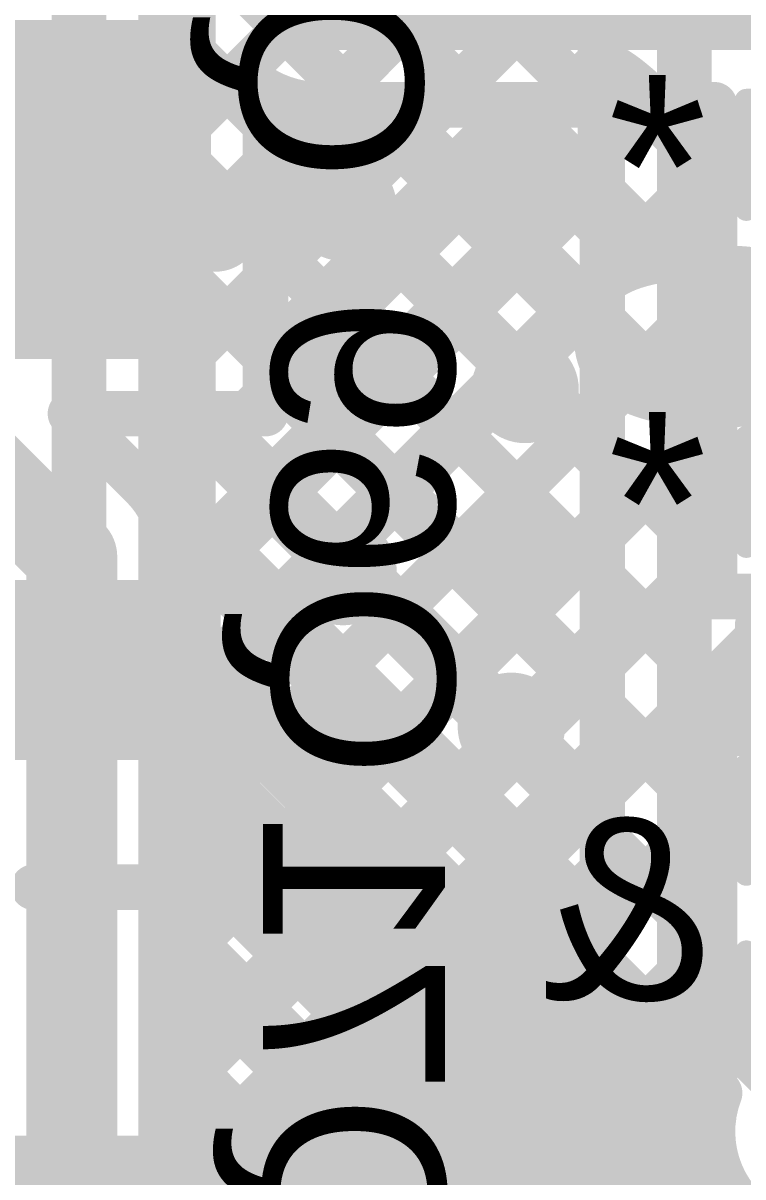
# Model space of a CAD drawing. Header units: millimetres. Extents: x -0.33 to 3.26, y -0.12 to 2.83.
# Drawn here: x 0.6867 to 0.8449, y 1.6651 to 1.9184 of the extents above; entities that cross this region are included whole.
import ezdxf

# ---------------------------------------------------------------- set-up
doc = ezdxf.new("R2010")
doc.units = ezdxf.units.MM
doc.header["$MEASUREMENT"] = 0
for name, color, linetype in [('BottomLayer', 5, 'Continuous'), ('BottomOverlay', 54, 'Continuous'), ('BottomPaste', 16, 'Continuous'), ('BottomSolder', 6, 'Continuous'), ('TopLayer', 1, 'Continuous'), ('TopOverlay', 2, 'Continuous'), ('ViaHoleLayer', 16, 'Continuous')]:
    doc.layers.add(name, color=color, linetype=linetype)
doc.styles.add('Arial', font='', dxfattribs={"height": 0.2})
doc.styles.get('Arial').set_extended_font_data('Arial')

# ---------------------------------------------------------------- blocks, each defined once
blk = doc.blocks.new('R__0402_B_110')
at = {"layer": 'BottomLayer'}
for points in [[(-0.0095, 0.0125), (-0.0095, -0.0125), (-0.0275, -0.0125), (-0.0275, 0.0125)], [(0.0275, 0.0125), (0.0275, -0.0125), (0.0095, -0.0125), (0.0095, 0.0125)]]:
    blk.add_hatch(color=5, dxfattribs=at).paths.add_polyline_path(points)
at = {"layer": 'BottomPaste'}
for points in [[(-0.0095, 0.0125), (-0.0095, -0.0125), (-0.0275, -0.0125), (-0.0275, 0.0125)], [(0.0275, 0.0125), (0.0275, -0.0125), (0.0095, -0.0125), (0.0095, 0.0125)]]:
    blk.add_hatch(color=16, dxfattribs=at).paths.add_polyline_path(points)
at = {"layer": 'BottomSolder'}
for points in [[(-0.0055, 0.0165), (-0.0055, -0.0165), (-0.0315, -0.0165), (-0.0315, 0.0165)], [(0.0315, 0.0165), (0.0315, -0.0165), (0.0055, -0.0165), (0.0055, 0.0165)]]:
    blk.add_hatch(color=6, dxfattribs=at).paths.add_polyline_path(points)
at = {"layer": 'BottomOverlay', "const_width": 0.005}
for points in [[(-0.0325, 0.0175), (-0.0325, -0.0175)], [(-0.0325, 0.0175), (-0.0085, 0.0175)], [(0.0085, 0.0175), (0.0325, 0.0175)], [(0.0325, 0.0175), (0.0325, -0.0175)], [(-0.0325, -0.0175), (-0.0085, -0.0175)], [(0.0085, -0.0175), (0.0325, -0.0175)]]:
    blk.add_lwpolyline(points, dxfattribs=at)
at = {"layer": 'BottomOverlay', "const_width": 0.0025}
for points in [[(-0.03375, 0.0175, 1), (-0.03125, 0.0175, 1)], [(-0.03375, 0.0175, 1), (-0.03125, 0.0175, 1)], [(-0.00975, 0.0175, 1), (-0.00725, 0.0175, 1)], [(0.00725, 0.0175, 1), (0.00975, 0.0175, 1)], [(0.03125, 0.0175, 1), (0.03375, 0.0175, 1)], [(0.03125, 0.0175, 1), (0.03375, 0.0175, 1)], [(-0.03375, -0.0175, 1), (-0.03125, -0.0175, 1)], [(-0.03375, -0.0175, 1), (-0.03125, -0.0175, 1)], [(-0.00975, -0.0175, 1), (-0.00725, -0.0175, 1)], [(0.00725, -0.0175, 1), (0.00975, -0.0175, 1)], [(0.03125, -0.0175, 1), (0.03375, -0.0175, 1)], [(0.03125, -0.0175, 1), (0.03375, -0.0175, 1)]]:
    blk.add_lwpolyline(points, format="xyb", close=True, dxfattribs=at)
blk = doc.blocks.new('R__0402_B_114')
at = {"layer": 'BottomLayer'}
for points in [[(-0.0095, 0.0125), (-0.0095, -0.0125), (-0.0275, -0.0125), (-0.0275, 0.0125)], [(0.0275, 0.0125), (0.0275, -0.0125), (0.0095, -0.0125), (0.0095, 0.0125)]]:
    blk.add_hatch(color=5, dxfattribs=at).paths.add_polyline_path(points)
at = {"layer": 'BottomPaste'}
for points in [[(-0.0095, 0.0125), (-0.0095, -0.0125), (-0.0275, -0.0125), (-0.0275, 0.0125)], [(0.0275, 0.0125), (0.0275, -0.0125), (0.0095, -0.0125), (0.0095, 0.0125)]]:
    blk.add_hatch(color=16, dxfattribs=at).paths.add_polyline_path(points)
at = {"layer": 'BottomSolder'}
for points in [[(-0.0055, 0.0165), (-0.0055, -0.0165), (-0.0315, -0.0165), (-0.0315, 0.0165)], [(0.0315, 0.0165), (0.0315, -0.0165), (0.0055, -0.0165), (0.0055, 0.0165)]]:
    blk.add_hatch(color=6, dxfattribs=at).paths.add_polyline_path(points)
at = {"layer": 'BottomOverlay', "const_width": 0.005}
for points in [[(-0.0325, 0.0175), (-0.0085, 0.0175)], [(-0.0325, 0.0175), (-0.0325, -0.0175)], [(0.0085, 0.0175), (0.0325, 0.0175)], [(0.0325, 0.0175), (0.0325, -0.0175)], [(-0.0325, -0.0175), (-0.0085, -0.0175)], [(0.0085, -0.0175), (0.0325, -0.0175)]]:
    blk.add_lwpolyline(points, dxfattribs=at)
at = {"layer": 'BottomOverlay', "const_width": 0.0025}
for points in [[(-0.03375, 0.0175, 1), (-0.03125, 0.0175, 1)], [(-0.03375, 0.0175, 1), (-0.03125, 0.0175, 1)], [(-0.00975, 0.0175, 1), (-0.00725, 0.0175, 1)], [(0.00725, 0.0175, 1), (0.00975, 0.0175, 1)], [(0.03125, 0.0175, 1), (0.03375, 0.0175, 1)], [(0.03125, 0.0175, 1), (0.03375, 0.0175, 1)], [(-0.03375, -0.0175, 1), (-0.03125, -0.0175, 1)], [(-0.03375, -0.0175, 1), (-0.03125, -0.0175, 1)], [(-0.00975, -0.0175, 1), (-0.00725, -0.0175, 1)], [(0.00725, -0.0175, 1), (0.00975, -0.0175, 1)], [(0.03125, -0.0175, 1), (0.03375, -0.0175, 1)], [(0.03125, -0.0175, 1), (0.03375, -0.0175, 1)]]:
    blk.add_lwpolyline(points, format="xyb", close=True, dxfattribs=at)
blk = doc.blocks.new('SOT23_3_B_150')
at = {"layer": 'BottomLayer'}
for points in [[(-0.02166, 0.02657), (-0.05316, 0.02657), (-0.05316, 0.05807), (-0.02166, 0.05807)], [(0.05314, 0.02657), (0.02165, 0.02657), (0.02165, 0.05807), (0.05314, 0.05807)], [(0.01574, -0.05807), (-0.01575, -0.05807), (-0.01575, -0.02657), (0.01574, -0.02657)]]:
    blk.add_hatch(color=5, dxfattribs=at).paths.add_polyline_path(points)
at = {"layer": 'BottomPaste'}
for points in [[(-0.02166, 0.02657), (-0.05316, 0.02657), (-0.05316, 0.05807), (-0.02166, 0.05807)], [(0.05314, 0.02657), (0.02165, 0.02657), (0.02165, 0.05807), (0.05314, 0.05807)], [(0.01574, -0.05807), (-0.01575, -0.05807), (-0.01575, -0.02657), (0.01574, -0.02657)]]:
    blk.add_hatch(color=16, dxfattribs=at).paths.add_polyline_path(points)
at = {"layer": 'BottomSolder'}
for points in [[(-0.01766, 0.02257), (-0.05716, 0.02257), (-0.05716, 0.06207), (-0.01766, 0.06207)], [(0.05714, 0.02257), (0.01765, 0.02257), (0.01765, 0.06207), (0.05714, 0.06207)], [(0.01974, -0.06207), (-0.01975, -0.06207), (-0.01975, -0.02257), (0.01974, -0.02257)]]:
    blk.add_hatch(color=6, dxfattribs=at).paths.add_polyline_path(points)
at = {"layer": 'BottomOverlay'}
for points, const_width in [([(-0.06409, 0.068, 1), (-0.07393, 0.068, 1)], 0.00984), ([(-0.07639, 0.068, 1), (-0.07147, 0.068, 1)], 0.00492), ([(-0.06655, 0.068, 1), (-0.06162, 0.068, 1)], 0.00492), ([(-0.01351, 0.032, 1), (-0.00851, 0.032, 1)], 0.005), ([(0.00849, 0.032, 1), (0.01349, 0.032, 1)], 0.005), ([(-0.06651, 0.03, 1), (-0.06151, 0.03, 1)], 0.005), ([(0.06149, 0.03, 1), (0.06649, 0.03, 1)], 0.005), ([(-0.06651, -0.032, 1), (-0.06151, -0.032, 1)], 0.005), ([(-0.06651, -0.032, 1), (-0.06151, -0.032, 1)], 0.005), ([(-0.03151, -0.032, 1), (-0.02651, -0.032, 1)], 0.005), ([(0.02649, -0.031, 1), (0.03149, -0.031, 1)], 0.005), ([(0.06149, -0.031, 1), (0.06649, -0.031, 1)], 0.005), ([(0.06149, -0.031, 1), (0.06649, -0.031, 1)], 0.005)]:
    blk.add_lwpolyline(points, format="xyb", close=True, dxfattribs=dict(at, const_width=const_width))
at = {"layer": 'BottomOverlay', "const_width": 0.01}
for points in [[(0.01099, 0.032), (-0.01101, 0.032)], [(-0.06401, 0.03), (-0.06401, -0.032)], [(0.06399, 0.03), (0.06399, -0.031)], [(-0.02901, -0.032), (-0.06401, -0.032)], [(0.06399, -0.031), (0.02899, -0.031)]]:
    blk.add_lwpolyline(points, dxfattribs=at)
blk = doc.blocks.new('SOT23_3_B_152')
at = {"layer": 'BottomLayer'}
for points in [[(-0.02166, 0.02657), (-0.05316, 0.02657), (-0.05316, 0.05807), (-0.02166, 0.05807)], [(0.05314, 0.02657), (0.02165, 0.02657), (0.02165, 0.05807), (0.05314, 0.05807)], [(0.01574, -0.05807), (-0.01575, -0.05807), (-0.01575, -0.02657), (0.01574, -0.02657)]]:
    blk.add_hatch(color=5, dxfattribs=at).paths.add_polyline_path(points)
at = {"layer": 'BottomPaste'}
for points in [[(-0.02166, 0.02657), (-0.05316, 0.02657), (-0.05316, 0.05807), (-0.02166, 0.05807)], [(0.05314, 0.02657), (0.02165, 0.02657), (0.02165, 0.05807), (0.05314, 0.05807)], [(0.01574, -0.05807), (-0.01575, -0.05807), (-0.01575, -0.02657), (0.01574, -0.02657)]]:
    blk.add_hatch(color=16, dxfattribs=at).paths.add_polyline_path(points)
at = {"layer": 'BottomSolder'}
for points in [[(-0.01766, 0.02257), (-0.05716, 0.02257), (-0.05716, 0.06207), (-0.01766, 0.06207)], [(0.05714, 0.02257), (0.01765, 0.02257), (0.01765, 0.06207), (0.05714, 0.06207)], [(0.01974, -0.06207), (-0.01975, -0.06207), (-0.01975, -0.02257), (0.01974, -0.02257)]]:
    blk.add_hatch(color=6, dxfattribs=at).paths.add_polyline_path(points)
at = {"layer": 'BottomOverlay'}
for points, const_width in [([(-0.06409, 0.068, 1), (-0.07393, 0.068, 1)], 0.00984), ([(-0.07639, 0.068, 1), (-0.07147, 0.068, 1)], 0.00492), ([(-0.06655, 0.068, 1), (-0.06162, 0.068, 1)], 0.00492), ([(-0.01351, 0.032, 1), (-0.00851, 0.032, 1)], 0.005), ([(0.00849, 0.032, 1), (0.01349, 0.032, 1)], 0.005), ([(-0.06651, 0.03, 1), (-0.06151, 0.03, 1)], 0.005), ([(0.06149, 0.03, 1), (0.06649, 0.03, 1)], 0.005), ([(-0.06651, -0.032, 1), (-0.06151, -0.032, 1)], 0.005), ([(-0.06651, -0.032, 1), (-0.06151, -0.032, 1)], 0.005), ([(-0.03151, -0.032, 1), (-0.02651, -0.032, 1)], 0.005), ([(0.02649, -0.031, 1), (0.03149, -0.031, 1)], 0.005), ([(0.06149, -0.031, 1), (0.06649, -0.031, 1)], 0.005), ([(0.06149, -0.031, 1), (0.06649, -0.031, 1)], 0.005)]:
    blk.add_lwpolyline(points, format="xyb", close=True, dxfattribs=dict(at, const_width=const_width))
at = {"layer": 'BottomOverlay', "const_width": 0.01}
for points in [[(0.01099, 0.032), (-0.01101, 0.032)], [(-0.06401, 0.03), (-0.06401, -0.032)], [(0.06399, 0.03), (0.06399, -0.031)], [(-0.02901, -0.032), (-0.06401, -0.032)], [(0.06399, -0.031), (0.02899, -0.031)]]:
    blk.add_lwpolyline(points, dxfattribs=at)
blk = doc.blocks.new('SOT23_3_B_154')
at = {"layer": 'BottomLayer'}
for points in [[(-0.02166, 0.02657), (-0.05316, 0.02657), (-0.05316, 0.05807), (-0.02166, 0.05807)], [(0.05314, 0.02657), (0.02165, 0.02657), (0.02165, 0.05807), (0.05314, 0.05807)], [(0.01574, -0.05807), (-0.01575, -0.05807), (-0.01575, -0.02657), (0.01574, -0.02657)]]:
    blk.add_hatch(color=5, dxfattribs=at).paths.add_polyline_path(points)
at = {"layer": 'BottomPaste'}
for points in [[(-0.02166, 0.02657), (-0.05316, 0.02657), (-0.05316, 0.05807), (-0.02166, 0.05807)], [(0.05314, 0.02657), (0.02165, 0.02657), (0.02165, 0.05807), (0.05314, 0.05807)], [(0.01574, -0.05807), (-0.01575, -0.05807), (-0.01575, -0.02657), (0.01574, -0.02657)]]:
    blk.add_hatch(color=16, dxfattribs=at).paths.add_polyline_path(points)
at = {"layer": 'BottomSolder'}
for points in [[(-0.01766, 0.02257), (-0.05716, 0.02257), (-0.05716, 0.06207), (-0.01766, 0.06207)], [(0.05714, 0.02257), (0.01765, 0.02257), (0.01765, 0.06207), (0.05714, 0.06207)], [(0.01974, -0.06207), (-0.01975, -0.06207), (-0.01975, -0.02257), (0.01974, -0.02257)]]:
    blk.add_hatch(color=6, dxfattribs=at).paths.add_polyline_path(points)
at = {"layer": 'BottomOverlay'}
for points, const_width in [([(-0.06409, 0.068, 1), (-0.07393, 0.068, 1)], 0.00984), ([(-0.07639, 0.068, 1), (-0.07147, 0.068, 1)], 0.00492), ([(-0.06655, 0.068, 1), (-0.06162, 0.068, 1)], 0.00492), ([(-0.01351, 0.032, 1), (-0.00851, 0.032, 1)], 0.005), ([(0.00849, 0.032, 1), (0.01349, 0.032, 1)], 0.005), ([(-0.06651, 0.03, 1), (-0.06151, 0.03, 1)], 0.005), ([(0.06149, 0.03, 1), (0.06649, 0.03, 1)], 0.005), ([(-0.06651, -0.032, 1), (-0.06151, -0.032, 1)], 0.005), ([(-0.06651, -0.032, 1), (-0.06151, -0.032, 1)], 0.005), ([(-0.03151, -0.032, 1), (-0.02651, -0.032, 1)], 0.005), ([(0.02649, -0.031, 1), (0.03149, -0.031, 1)], 0.005), ([(0.06149, -0.031, 1), (0.06649, -0.031, 1)], 0.005), ([(0.06149, -0.031, 1), (0.06649, -0.031, 1)], 0.005)]:
    blk.add_lwpolyline(points, format="xyb", close=True, dxfattribs=dict(at, const_width=const_width))
at = {"layer": 'BottomOverlay', "const_width": 0.01}
for points in [[(0.01099, 0.032), (-0.01101, 0.032)], [(-0.06401, 0.03), (-0.06401, -0.032)], [(0.06399, 0.03), (0.06399, -0.031)], [(-0.02901, -0.032), (-0.06401, -0.032)], [(0.06399, -0.031), (0.02899, -0.031)]]:
    blk.add_lwpolyline(points, dxfattribs=at)
blk = doc.blocks.new('R__0402_B_217')
at = {"layer": 'BottomLayer'}
for points in [[(-0.0095, 0.0125), (-0.0095, -0.0125), (-0.0275, -0.0125), (-0.0275, 0.0125)], [(0.0275, 0.0125), (0.0275, -0.0125), (0.0095, -0.0125), (0.0095, 0.0125)]]:
    blk.add_hatch(color=5, dxfattribs=at).paths.add_polyline_path(points)
at = {"layer": 'BottomPaste'}
for points in [[(-0.0095, 0.0125), (-0.0095, -0.0125), (-0.0275, -0.0125), (-0.0275, 0.0125)], [(0.0275, 0.0125), (0.0275, -0.0125), (0.0095, -0.0125), (0.0095, 0.0125)]]:
    blk.add_hatch(color=16, dxfattribs=at).paths.add_polyline_path(points)
at = {"layer": 'BottomSolder'}
for points in [[(-0.0055, 0.0165), (-0.0055, -0.0165), (-0.0315, -0.0165), (-0.0315, 0.0165)], [(0.0315, 0.0165), (0.0315, -0.0165), (0.0055, -0.0165), (0.0055, 0.0165)]]:
    blk.add_hatch(color=6, dxfattribs=at).paths.add_polyline_path(points)
at = {"layer": 'BottomOverlay', "const_width": 0.005}
for points in [[(-0.0085, 0.0175), (-0.0325, 0.0175)], [(-0.0325, -0.0175), (-0.0325, 0.0175)], [(0.0325, 0.0175), (0.0085, 0.0175)], [(0.0325, -0.0175), (0.0325, 0.0175)], [(-0.0085, -0.0175), (-0.0325, -0.0175)], [(0.0325, -0.0175), (0.0085, -0.0175)]]:
    blk.add_lwpolyline(points, dxfattribs=at)
at = {"layer": 'BottomOverlay', "const_width": 0.0025}
for points in [[(-0.03375, 0.0175, 1), (-0.03125, 0.0175, 1)], [(-0.03375, 0.0175, 1), (-0.03125, 0.0175, 1)], [(-0.00975, 0.0175, 1), (-0.00725, 0.0175, 1)], [(0.00725, 0.0175, 1), (0.00975, 0.0175, 1)], [(0.03125, 0.0175, 1), (0.03375, 0.0175, 1)], [(0.03125, 0.0175, 1), (0.03375, 0.0175, 1)], [(-0.03375, -0.0175, 1), (-0.03125, -0.0175, 1)], [(-0.03375, -0.0175, 1), (-0.03125, -0.0175, 1)], [(-0.00975, -0.0175, 1), (-0.00725, -0.0175, 1)], [(0.00725, -0.0175, 1), (0.00975, -0.0175, 1)], [(0.03125, -0.0175, 1), (0.03375, -0.0175, 1)], [(0.03125, -0.0175, 1), (0.03375, -0.0175, 1)]]:
    blk.add_lwpolyline(points, format="xyb", close=True, dxfattribs=at)

msp = doc.modelspace()

# ---------------------------------------------------------------- hatches: boundary and pattern name
at = {"layer": 'BottomLayer'}
msp.add_hatch(color=5, dxfattribs=at).paths.add_polyline_path([(0.64999, 1.84468), (0.72799, 1.84468), (0.72799, 1.91768), (0.64999, 1.91768)])
h = msp.add_hatch(color=5, dxfattribs=at)
edge = h.paths.add_edge_path()
edge.add_arc((0.757, 1.878), 0.01181, 0, 360)
h = msp.add_hatch(color=5, dxfattribs=at)
edge = h.paths.add_edge_path()
edge.add_arc((0.797, 1.878), 0.01181, 0, 360)
h = msp.add_hatch(color=5, dxfattribs=at)
edge = h.paths.add_edge_path()
edge.add_arc((0.757, 1.838), 0.01181, 0, 360)
h = msp.add_hatch(color=5, dxfattribs=at)
edge = h.paths.add_edge_path()
edge.add_arc((0.797, 1.838), 0.01181, 0, 360)
h = msp.add_hatch(color=5, dxfattribs=at)
edge = h.paths.add_edge_path()
edge.add_arc((0.757, 1.798), 0.01181, 0, 360)
h = msp.add_hatch(color=5, dxfattribs=at)
edge = h.paths.add_edge_path()
edge.add_arc((0.797, 1.799), 0.01181, 0, 360)
h = msp.add_hatch(color=5, dxfattribs=at)
edge = h.paths.add_edge_path()
edge.add_arc((0.754, 1.764), 0.01181, 0, 360)
h = msp.add_hatch(color=5, dxfattribs=at)
edge = h.paths.add_edge_path()
edge.add_arc((0.794, 1.764), 0.01181, 0, 360)
h = msp.add_hatch(color=5, dxfattribs=at)
edge = h.paths.add_edge_path()
edge.add_arc((0.754, 1.724), 0.01181, 0, 360)
h = msp.add_hatch(color=5, dxfattribs=at)
edge = h.paths.add_edge_path()
edge.add_arc((0.794, 1.724), 0.01181, 0, 360)
h = msp.add_hatch(color=5, dxfattribs=at)
edge = h.paths.add_edge_path()
edge.add_arc((0.754, 1.684), 0.01181, 0, 360)
h = msp.add_hatch(color=5, dxfattribs=at)
edge = h.paths.add_edge_path()
edge.add_arc((0.794, 1.685), 0.01181, 0, 360)
at = {"layer": 'TopLayer'}
h = msp.add_hatch(color=1, dxfattribs=at)
edge = h.paths.add_edge_path()
edge.add_arc((0.757, 1.878), 0.01181, 0, 360)
h = msp.add_hatch(color=1, dxfattribs=at)
edge = h.paths.add_edge_path()
edge.add_arc((0.797, 1.878), 0.01181, 0, 360)
h = msp.add_hatch(color=1, dxfattribs=at)
edge = h.paths.add_edge_path()
edge.add_arc((0.757, 1.838), 0.01181, 0, 360)
h = msp.add_hatch(color=1, dxfattribs=at)
edge = h.paths.add_edge_path()
edge.add_arc((0.797, 1.838), 0.01181, 0, 360)
h = msp.add_hatch(color=1, dxfattribs=at)
edge = h.paths.add_edge_path()
edge.add_arc((0.757, 1.798), 0.01181, 0, 360)
h = msp.add_hatch(color=1, dxfattribs=at)
edge = h.paths.add_edge_path()
edge.add_arc((0.797, 1.799), 0.01181, 0, 360)
h = msp.add_hatch(color=1, dxfattribs=at)
edge = h.paths.add_edge_path()
edge.add_arc((0.754, 1.764), 0.01181, 0, 360)
h = msp.add_hatch(color=1, dxfattribs=at)
edge = h.paths.add_edge_path()
edge.add_arc((0.794, 1.764), 0.01181, 0, 360)
h = msp.add_hatch(color=1, dxfattribs=at)
edge = h.paths.add_edge_path()
edge.add_arc((0.754, 1.724), 0.01181, 0, 360)
h = msp.add_hatch(color=1, dxfattribs=at)
edge = h.paths.add_edge_path()
edge.add_arc((0.794, 1.724), 0.01181, 0, 360)
h = msp.add_hatch(color=1, dxfattribs=at)
edge = h.paths.add_edge_path()
edge.add_arc((0.754, 1.684), 0.01181, 0, 360)
h = msp.add_hatch(color=1, dxfattribs=at)
edge = h.paths.add_edge_path()
edge.add_arc((0.794, 1.685), 0.01181, 0, 360)
at = {"layer": 'ViaHoleLayer'}
h = msp.add_hatch(color=16, dxfattribs=at)
edge = h.paths.add_edge_path()
edge.add_arc((0.757, 1.878), 0.00787, 0, 360)
h = msp.add_hatch(color=16, dxfattribs=at)
edge = h.paths.add_edge_path()
edge.add_arc((0.797, 1.878), 0.00787, 0, 360)
h = msp.add_hatch(color=16, dxfattribs=at)
edge = h.paths.add_edge_path()
edge.add_arc((0.757, 1.838), 0.00787, 0, 360)
h = msp.add_hatch(color=16, dxfattribs=at)
edge = h.paths.add_edge_path()
edge.add_arc((0.797, 1.838), 0.00787, 0, 360)
h = msp.add_hatch(color=16, dxfattribs=at)
edge = h.paths.add_edge_path()
edge.add_arc((0.797, 1.799), 0.00787, 0, 360)
h = msp.add_hatch(color=16, dxfattribs=at)
edge = h.paths.add_edge_path()
edge.add_arc((0.757, 1.798), 0.00787, 0, 360)
h = msp.add_hatch(color=16, dxfattribs=at)
edge = h.paths.add_edge_path()
edge.add_arc((0.754, 1.764), 0.00787, 0, 360)
h = msp.add_hatch(color=16, dxfattribs=at)
edge = h.paths.add_edge_path()
edge.add_arc((0.794, 1.764), 0.00787, 0, 360)
h = msp.add_hatch(color=16, dxfattribs=at)
edge = h.paths.add_edge_path()
edge.add_arc((0.754, 1.724), 0.00787, 0, 360)
h = msp.add_hatch(color=16, dxfattribs=at)
edge = h.paths.add_edge_path()
edge.add_arc((0.794, 1.724), 0.00787, 0, 360)
h = msp.add_hatch(color=16, dxfattribs=at)
edge = h.paths.add_edge_path()
edge.add_arc((0.794, 1.685), 0.00787, 0, 360)
h = msp.add_hatch(color=16, dxfattribs=at)
edge = h.paths.add_edge_path()
edge.add_arc((0.754, 1.684), 0.00787, 0, 360)

# ---------------------------------------------------------------- linework, layer by layer
at = {"layer": 'BottomLayer'}
for points, const_width in [([(0.735, 1.942), (0.752, 1.925)], 0.025), ([(0.752, 1.925), (0.924, 1.925)], 0.025), ([(0.73999, 1.83268), (0.73999, 1.90364)], 0.01), ([(0.72515, 1.80195), (0.8237, 1.9005)], 0.01), ([(0.73999, 1.84508), (0.79541, 1.9005)], 0.01), ([(0.73999, 1.87337), (0.76713, 1.9005)], 0.01), ([(0.752, 1.9005), (0.83862, 1.9005)], 0.01), ([(0.76668, 1.9005), (0.83862, 1.82857)], 0.01), ([(0.79497, 1.9005), (0.83862, 1.85685)], 0.01), ([(0.82325, 1.9005), (0.83862, 1.88513)], 0.01), ([(0.83862, 1.8715), (0.83862, 1.9005)], 0.01), ([(0.73999, 1.8989), (0.83862, 1.80028)], 0.01), ([(0.72515, 1.77367), (0.83862, 1.88714)], 0.01), ([(0.73999, 1.87062), (0.84811, 1.7625)], 0.01), ([(0.83862, 1.8665), (0.83862, 1.8715)], 0.01), ([(0.83862, 1.8665), (0.83862, 1.8715)], 0.01), ([(0.56699, 1.86318), (0.68149, 1.86318)], 0.02), ([(0.83862, 1.8345), (0.83862, 1.8665)], 0.01), ([(0.7194, 1.73964), (0.83862, 1.85885)], 0.01), ([(0.73999, 1.84234), (0.83862, 1.74371)], 0.01), ([(0.83862, 1.8295), (0.83862, 1.8345)], 0.01), ([(0.83862, 1.8295), (0.83862, 1.8345)], 0.01), ([(0.69711, 1.83268), (0.73999, 1.83268)], 0.01), ([(0.69711, 1.83268), (0.71292, 1.81686)], 0.01), ([(0.71235, 1.81744), (0.72759, 1.83268)], 0.01), ([(0.72137, 1.83268), (0.83862, 1.71543)], 0.01), ([(0.67299, 1.82568), (0.6974, 1.80127)], 0.02), ([(0.7194, 1.71135), (0.83862, 1.83057)], 0.01), ([(0.83862, 1.7925), (0.83862, 1.8295)], 0.01), ([(0.7186, 1.80716), (0.72166, 1.8041)], 0.01), ([(0.6974, 1.77635), (0.6974, 1.80127)], 0.02), ([(0.71922, 1.8041), (0.72515, 1.8041)], 0.01), ([(0.72166, 1.8041), (0.72515, 1.80061)], 0.01), ([(0.72515, 1.74861), (0.72515, 1.8041)], 0.01), ([(0.7194, 1.68307), (0.83862, 1.80228)], 0.01), ([(0.72515, 1.80061), (0.83862, 1.68714)], 0.01), ([(0.72515, 1.66053), (0.85709, 1.79247)], 0.01), ([(0.83862, 1.7925), (0.85702, 1.7925)], 0.01), ([(0.8464, 1.7925), (0.8764, 1.7625)], 0.01), ([(0.6974, 1.65435), (0.6974, 1.77635)], 0.02), ([(0.72515, 1.77233), (0.87091, 1.62656)], 0.01), ([(0.83862, 1.7625), (0.88762, 1.7625)], 0.01), ([(0.83862, 1.7255), (0.83862, 1.7625)], 0.01), ([(0.7194, 1.74861), (0.72515, 1.74861)], 0.01), ([(0.7194, 1.6821), (0.7194, 1.74861)], 0.01), ([(0.72059, 1.74861), (0.97137, 1.49782)], 0.01), ([(0.72515, 1.63225), (0.83862, 1.74571)], 0.01), ([(0.83862, 1.7205), (0.83862, 1.7255)], 0.01), ([(0.83862, 1.7205), (0.83862, 1.7255)], 0.01), ([(0.7194, 1.72151), (0.95723, 1.48368)], 0.01), ([(0.83862, 1.6835), (0.83862, 1.7205)], 0.01), ([(0.71679, 1.5956), (0.83862, 1.71743)], 0.01), ([(0.7194, 1.69322), (0.94308, 1.46954)], 0.01), ([(0.72846, 1.57899), (0.83862, 1.68915)], 0.01), ([(0.7194, 1.6821), (0.72515, 1.6821)], 0.01), ([(0.72515, 1.62661), (0.72515, 1.6821)], 0.01), ([(0.74261, 1.56485), (0.84119, 1.66343)], 0.01)]:
    msp.add_lwpolyline(points, dxfattribs=dict(at, const_width=const_width))
for points, const_width in [([(0.74575, 1.925, 1), (0.75825, 1.925, 1)], 0.0125), ([(0.74575, 1.925, 1), (0.75825, 1.925, 1)], 0.0125), ([(0.73749, 1.90364, 1), (0.74249, 1.90364, 1)], 0.005), ([(0.73749, 1.90364, 1), (0.74249, 1.90364, 1)], 0.005), ([(0.73749, 1.90364, 1), (0.74249, 1.90364, 1)], 0.005), ([(0.7495, 1.9005, 1), (0.7545, 1.9005, 1)], 0.005), ([(0.7495, 1.9005, 1), (0.7545, 1.9005, 1)], 0.005), ([(0.7495, 1.9005, 1), (0.7545, 1.9005, 1)], 0.005), ([(0.76418, 1.9005, 1), (0.76918, 1.9005, 1)], 0.005), ([(0.76463, 1.9005, 1), (0.76963, 1.9005, 1)], 0.005), ([(0.79247, 1.9005, 1), (0.79747, 1.9005, 1)], 0.005), ([(0.79291, 1.9005, 1), (0.79791, 1.9005, 1)], 0.005), ([(0.82075, 1.9005, 1), (0.82575, 1.9005, 1)], 0.005), ([(0.8212, 1.9005, 1), (0.8262, 1.9005, 1)], 0.005), ([(0.83612, 1.9005, 1), (0.84112, 1.9005, 1)], 0.005), ([(0.83612, 1.9005, 1), (0.84112, 1.9005, 1)], 0.005), ([(0.73749, 1.8989, 1), (0.74249, 1.8989, 1)], 0.005), ([(0.83612, 1.88714, 1), (0.84112, 1.88714, 1)], 0.005), ([(0.83612, 1.88513, 1), (0.84112, 1.88513, 1)], 0.005), ([(0.73749, 1.87337, 1), (0.74249, 1.87337, 1)], 0.005), ([(0.73749, 1.87062, 1), (0.74249, 1.87062, 1)], 0.005), ([(0.83612, 1.8715, 1), (0.84112, 1.8715, 1)], 0.005), ([(0.83612, 1.8715, 1), (0.84112, 1.8715, 1)], 0.005), ([(0.83612, 1.8715, 1), (0.84112, 1.8715, 1)], 0.005), ([(0.67649, 1.86318, 1), (0.68649, 1.86318, 1)], 0.01), ([(0.83612, 1.8665, 1), (0.84112, 1.8665, 1)], 0.005), ([(0.83612, 1.8665, 1), (0.84112, 1.8665, 1)], 0.005), ([(0.83612, 1.8665, 1), (0.84112, 1.8665, 1)], 0.005), ([(0.83612, 1.85885, 1), (0.84112, 1.85885, 1)], 0.005), ([(0.83612, 1.85685, 1), (0.84112, 1.85685, 1)], 0.005), ([(0.73749, 1.84508, 1), (0.74249, 1.84508, 1)], 0.005), ([(0.73749, 1.84234, 1), (0.74249, 1.84234, 1)], 0.005), ([(0.83612, 1.8345, 1), (0.84112, 1.8345, 1)], 0.005), ([(0.83612, 1.8345, 1), (0.84112, 1.8345, 1)], 0.005), ([(0.83612, 1.8345, 1), (0.84112, 1.8345, 1)], 0.005), ([(0.69461, 1.83268, 1), (0.69961, 1.83268, 1)], 0.005), ([(0.69461, 1.83268, 1), (0.69961, 1.83268, 1)], 0.005), ([(0.71887, 1.83268, 1), (0.72387, 1.83268, 1)], 0.005), ([(0.72509, 1.83268, 1), (0.73009, 1.83268, 1)], 0.005), ([(0.73749, 1.83268, 1), (0.74249, 1.83268, 1)], 0.005), ([(0.73749, 1.83268, 1), (0.74249, 1.83268, 1)], 0.005), ([(0.83612, 1.83057, 1), (0.84112, 1.83057, 1)], 0.005), ([(0.83612, 1.8295, 1), (0.84112, 1.8295, 1)], 0.005), ([(0.83612, 1.8295, 1), (0.84112, 1.8295, 1)], 0.005), ([(0.83612, 1.8295, 1), (0.84112, 1.8295, 1)], 0.005), ([(0.83612, 1.82857, 1), (0.84112, 1.82857, 1)], 0.005), ([(0.70985, 1.81744, 1), (0.71485, 1.81744, 1)], 0.005), ([(0.71042, 1.81686, 1), (0.71542, 1.81686, 1)], 0.005), ([(0.71042, 1.81686, 1), (0.71542, 1.81686, 1)], 0.005), ([(0.71046, 1.81683, 1), (0.71546, 1.81683, 1)], 0.005), ([(0.7161, 1.80716, 1), (0.7211, 1.80716, 1)], 0.005), ([(0.6924, 1.80127, 1), (0.7024, 1.80127, 1)], 0.01), ([(0.6924, 1.80127, 1), (0.7024, 1.80127, 1)], 0.01), ([(0.71672, 1.8041, 1), (0.72172, 1.8041, 1)], 0.005), ([(0.71672, 1.8041, 1), (0.72172, 1.8041, 1)], 0.005), ([(0.71672, 1.8041, 1), (0.72172, 1.8041, 1)], 0.005), ([(0.71916, 1.8041, 1), (0.72416, 1.8041, 1)], 0.005), ([(0.71916, 1.8041, 1), (0.72416, 1.8041, 1)], 0.005), ([(0.72265, 1.8041, 1), (0.72765, 1.8041, 1)], 0.005), ([(0.72265, 1.8041, 1), (0.72765, 1.8041, 1)], 0.005), ([(0.72265, 1.80195, 1), (0.72765, 1.80195, 1)], 0.005), ([(0.83612, 1.80228, 1), (0.84112, 1.80228, 1)], 0.005), ([(0.72265, 1.80061, 1), (0.72765, 1.80061, 1)], 0.005), ([(0.72265, 1.80061, 1), (0.72765, 1.80061, 1)], 0.005), ([(0.83612, 1.80028, 1), (0.84112, 1.80028, 1)], 0.005), ([(0.83612, 1.7925, 1), (0.84112, 1.7925, 1)], 0.005), ([(0.83612, 1.7925, 1), (0.84112, 1.7925, 1)], 0.005), ([(0.8439, 1.7925, 1), (0.8489, 1.7925, 1)], 0.005), ([(0.6924, 1.77635, 1), (0.7024, 1.77635, 1)], 0.01), ([(0.6924, 1.77635, 1), (0.7024, 1.77635, 1)], 0.01), ([(0.72265, 1.77367, 1), (0.72765, 1.77367, 1)], 0.005), ([(0.72265, 1.77233, 1), (0.72765, 1.77233, 1)], 0.005), ([(0.83612, 1.7625, 1), (0.84112, 1.7625, 1)], 0.005), ([(0.83612, 1.7625, 1), (0.84112, 1.7625, 1)], 0.005), ([(0.84561, 1.7625, 1), (0.85061, 1.7625, 1)], 0.005), ([(0.7169, 1.74861, 1), (0.7219, 1.74861, 1)], 0.005), ([(0.7169, 1.74861, 1), (0.7219, 1.74861, 1)], 0.005), ([(0.71809, 1.74861, 1), (0.72309, 1.74861, 1)], 0.005), ([(0.72265, 1.74861, 1), (0.72765, 1.74861, 1)], 0.005), ([(0.72265, 1.74861, 1), (0.72765, 1.74861, 1)], 0.005), ([(0.83612, 1.74571, 1), (0.84112, 1.74571, 1)], 0.005), ([(0.83612, 1.74371, 1), (0.84112, 1.74371, 1)], 0.005), ([(0.7169, 1.73964, 1), (0.7219, 1.73964, 1)], 0.005), ([(0.83612, 1.7255, 1), (0.84112, 1.7255, 1)], 0.005), ([(0.83612, 1.7255, 1), (0.84112, 1.7255, 1)], 0.005), ([(0.83612, 1.7255, 1), (0.84112, 1.7255, 1)], 0.005), ([(0.7169, 1.72151, 1), (0.7219, 1.72151, 1)], 0.005), ([(0.83612, 1.7205, 1), (0.84112, 1.7205, 1)], 0.005), ([(0.83612, 1.7205, 1), (0.84112, 1.7205, 1)], 0.005), ([(0.83612, 1.7205, 1), (0.84112, 1.7205, 1)], 0.005), ([(0.83612, 1.71743, 1), (0.84112, 1.71743, 1)], 0.005), ([(0.83612, 1.71543, 1), (0.84112, 1.71543, 1)], 0.005), ([(0.7169, 1.71135, 1), (0.7219, 1.71135, 1)], 0.005), ([(0.7169, 1.69322, 1), (0.7219, 1.69322, 1)], 0.005), ([(0.83612, 1.68915, 1), (0.84112, 1.68915, 1)], 0.005), ([(0.83612, 1.68714, 1), (0.84112, 1.68714, 1)], 0.005), ([(0.7169, 1.68307, 1), (0.7219, 1.68307, 1)], 0.005), ([(0.83612, 1.6835, 1), (0.84112, 1.6835, 1)], 0.005), ([(0.83726, 1.6835, 1), (0.84226, 1.6835, 1)], 0.005), ([(0.7169, 1.6821, 1), (0.7219, 1.6821, 1)], 0.005), ([(0.7169, 1.6821, 1), (0.7219, 1.6821, 1)], 0.005), ([(0.72265, 1.6821, 1), (0.72765, 1.6821, 1)], 0.005), ([(0.72265, 1.6821, 1), (0.72765, 1.6821, 1)], 0.005), ([(0.83869, 1.66343, 1), (0.84369, 1.66343, 1)], 0.005), ([(0.72265, 1.66053, 1), (0.72765, 1.66053, 1)], 0.005)]:
    msp.add_lwpolyline(points, format="xyb", close=True, dxfattribs=dict(at, const_width=const_width))
at = {"layer": 'BottomLayer', "const_width": 0.01}
for points in [[(0.752, 1.9005, -0.128743), (0.73999, 1.90364)], [(0.752, 1.9005, -0.128743), (0.73999, 1.90364)], [(0.71292, 1.81686, -0.166197), (0.71922, 1.8041)], [(0.71296, 1.81683, -0.165551), (0.71922, 1.8041)], [(0.87091, 1.65292, -0.65497), (0.83976, 1.6835)]]:
    msp.add_lwpolyline(points, format="xyb", dxfattribs=at)
at = {"layer": 'TopLayer'}
for points, const_width in [([(0.832, 1.707), (0.832, 2.1)], 0.012), ([(0.814, 1.707), (0.814, 2.1)], 0.01), ([(0.699, 1.24053), (0.699, 2.024)], 0.012), ([(0.717, 1.91542), (0.814, 2.01242)], 0.01), ([(0.717, 1.25611), (0.717, 2.00841)], 0.01), ([(0.717, 1.99543), (0.814, 1.89843)], 0.01), ([(0.717, 1.88997), (0.814, 1.98697)], 0.01), ([(0.717, 1.96997), (0.814, 1.87297)], 0.01), ([(0.717, 1.86451), (0.814, 1.96151)], 0.01), ([(0.717, 1.94452), (0.814, 1.84752)], 0.01), ([(0.717, 1.83906), (0.814, 1.93606)], 0.01), ([(0.717, 1.91906), (0.814, 1.82206)], 0.01), ([(0.717, 1.8136), (0.814, 1.9106)], 0.01), ([(0.717, 1.89361), (0.814, 1.79661)], 0.01), ([(0.717, 1.78814), (0.814, 1.88514)], 0.01), ([(0.717, 1.86815), (0.814, 1.77115)], 0.01), ([(0.717, 1.76269), (0.814, 1.85969)], 0.01), ([(0.717, 1.84269), (0.814, 1.74569)], 0.01), ([(0.717, 1.73723), (0.814, 1.83423)], 0.01), ([(0.717, 1.81724), (0.814, 1.72024)], 0.01), ([(0.717, 1.71178), (0.814, 1.80878)], 0.01), ([(0.717, 1.79178), (0.8387, 1.67008)], 0.01), ([(0.717, 1.68632), (0.814, 1.78332)], 0.01), ([(0.717, 1.76633), (0.97967, 1.50366)], 0.01), ([(0.717, 1.66086), (0.814, 1.75786)], 0.01), ([(0.717, 1.74087), (0.97967, 1.4782)], 0.01), ([(0.717, 1.63541), (0.814, 1.73241)], 0.01), ([(0.717, 1.71541), (0.97967, 1.45275)], 0.01), ([(0.832, 1.707), (0.863, 1.676)], 0.012), ([(0.717, 1.60995), (0.814, 1.70695)], 0.01), ([(0.8193, 1.69425), (0.83819, 1.67535)], 0.01), ([(0.717, 1.5845), (0.82302, 1.69052)], 0.01), ([(0.717, 1.68996), (0.94115, 1.46581)], 0.01), ([(0.717, 1.55904), (0.83575, 1.67779)], 0.01), ([(0.717, 1.6645), (0.92343, 1.45807)], 0.01)]:
    msp.add_lwpolyline(points, dxfattribs=dict(at, const_width=const_width))
for points, const_width in [([(0.7145, 1.91906, 1), (0.7195, 1.91906, 1)], 0.005), ([(0.7145, 1.91542, 1), (0.7195, 1.91542, 1)], 0.005), ([(0.8115, 1.9106, 1), (0.8165, 1.9106, 1)], 0.005), ([(0.8115, 1.89843, 1), (0.8165, 1.89843, 1)], 0.005), ([(0.7145, 1.89361, 1), (0.7195, 1.89361, 1)], 0.005), ([(0.7145, 1.88997, 1), (0.7195, 1.88997, 1)], 0.005), ([(0.8115, 1.88514, 1), (0.8165, 1.88514, 1)], 0.005), ([(0.8115, 1.87297, 1), (0.8165, 1.87297, 1)], 0.005), ([(0.7145, 1.86815, 1), (0.7195, 1.86815, 1)], 0.005), ([(0.7145, 1.86451, 1), (0.7195, 1.86451, 1)], 0.005), ([(0.8115, 1.85969, 1), (0.8165, 1.85969, 1)], 0.005), ([(0.8115, 1.84752, 1), (0.8165, 1.84752, 1)], 0.005), ([(0.7145, 1.84269, 1), (0.7195, 1.84269, 1)], 0.005), ([(0.7145, 1.83906, 1), (0.7195, 1.83906, 1)], 0.005), ([(0.8115, 1.83423, 1), (0.8165, 1.83423, 1)], 0.005), ([(0.8115, 1.82206, 1), (0.8165, 1.82206, 1)], 0.005), ([(0.7145, 1.81724, 1), (0.7195, 1.81724, 1)], 0.005), ([(0.7145, 1.8136, 1), (0.7195, 1.8136, 1)], 0.005), ([(0.8115, 1.80878, 1), (0.8165, 1.80878, 1)], 0.005), ([(0.8115, 1.79661, 1), (0.8165, 1.79661, 1)], 0.005), ([(0.7145, 1.79178, 1), (0.7195, 1.79178, 1)], 0.005), ([(0.7145, 1.78814, 1), (0.7195, 1.78814, 1)], 0.005), ([(0.8115, 1.78332, 1), (0.8165, 1.78332, 1)], 0.005), ([(0.8115, 1.77115, 1), (0.8165, 1.77115, 1)], 0.005), ([(0.7145, 1.76633, 1), (0.7195, 1.76633, 1)], 0.005), ([(0.7145, 1.76269, 1), (0.7195, 1.76269, 1)], 0.005), ([(0.8115, 1.75786, 1), (0.8165, 1.75786, 1)], 0.005), ([(0.8115, 1.74569, 1), (0.8165, 1.74569, 1)], 0.005), ([(0.7145, 1.74087, 1), (0.7195, 1.74087, 1)], 0.005), ([(0.7145, 1.73723, 1), (0.7195, 1.73723, 1)], 0.005), ([(0.8115, 1.73241, 1), (0.8165, 1.73241, 1)], 0.005), ([(0.8115, 1.72024, 1), (0.8165, 1.72024, 1)], 0.005), ([(0.7145, 1.71541, 1), (0.7195, 1.71541, 1)], 0.005), ([(0.7145, 1.71178, 1), (0.7195, 1.71178, 1)], 0.005), ([(0.829, 1.707, 1), (0.835, 1.707, 1)], 0.006), ([(0.829, 1.707, 1), (0.835, 1.707, 1)], 0.006), ([(0.8115, 1.707, 1), (0.8165, 1.707, 1)], 0.005), ([(0.8115, 1.707, 1), (0.8165, 1.707, 1)], 0.005), ([(0.8115, 1.707, 1), (0.8165, 1.707, 1)], 0.005), ([(0.8115, 1.70695, 1), (0.8165, 1.70695, 1)], 0.005), ([(0.81677, 1.69427, 1), (0.82177, 1.69427, 1)], 0.005), ([(0.8168, 1.69425, 1), (0.8218, 1.69425, 1)], 0.005), ([(0.8168, 1.69425, 1), (0.8218, 1.69425, 1)], 0.005), ([(0.82052, 1.69052, 1), (0.82552, 1.69052, 1)], 0.005), ([(0.7145, 1.68996, 1), (0.7195, 1.68996, 1)], 0.005), ([(0.7145, 1.68632, 1), (0.7195, 1.68632, 1)], 0.005), ([(0.83325, 1.67779, 1), (0.83825, 1.67779, 1)], 0.005), ([(0.83569, 1.67535, 1), (0.84069, 1.67535, 1)], 0.005), ([(0.83569, 1.67535, 1), (0.84069, 1.67535, 1)], 0.005), ([(0.8362, 1.67008, 1), (0.8412, 1.67008, 1)], 0.005), ([(0.7145, 1.6645, 1), (0.7195, 1.6645, 1)], 0.005), ([(0.7145, 1.66086, 1), (0.7195, 1.66086, 1)], 0.005)]:
    msp.add_lwpolyline(points, format="xyb", close=True, dxfattribs=dict(at, const_width=const_width))
at = {"layer": 'TopLayer', "const_width": 0.01}
for points in [[(0.8193, 1.69425, -0.199396), (0.814, 1.707)], [(0.81927, 1.69427, -0.198912), (0.814, 1.707)], [(0.88581, 1.675, -1.007432), (0.83819, 1.67535)]]:
    msp.add_lwpolyline(points, format="xyb", dxfattribs=at)

# ---------------------------------------------------------------- block references
for name, p, rotation in [('SOT23_3_B_154', (0.65999, 1.94168), 180), ('R__0402_B_114', (0.86312, 1.869), 90), ('SOT23_3_B_152', (0.65999, 1.81868), 180), ('R__0402_B_217', (0.86312, 1.795), 270), ('SOT23_3_B_150', (0.65999, 1.69668), 180), ('R__0402_B_110', (0.86312, 1.723), 90)]:
    msp.add_blockref(name, p, dxfattribs=dict(rotation=rotation))

# ---------------------------------------------------------------- texts
at = {"layer": 'BottomOverlay', "style": 'Arial', "text_generation_flag": 2}
for s, rotation, p in [('Q67', 270, (0.7344, 1.88368)), ('*', 360, (0.837, 1.867)), ('Q69', 270, (0.7414, 1.75268)), ('*', 360, (0.837, 1.793)), ('&', 360, (0.838, 1.704)), ('Q71', 270, (0.7394, 1.63968))]:
    msp.add_text(s, height=0.04, rotation=rotation, dxfattribs=at).set_placement(p)
at = {"layer": 'TopOverlay', "style": 'Arial'}
msp.add_text('CON_20', height=0.06, rotation=270, dxfattribs=at).set_placement((0.80859, 2.1524))

doc.saveas('drawing.dxf')
